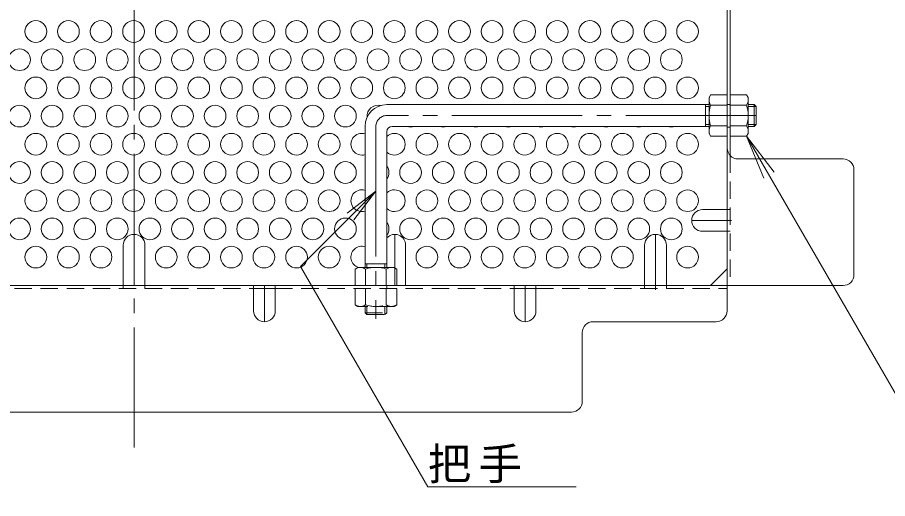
# Model space of a CAD drawing. Units: millimetres at full size, sheet at 1:4; details may follow other scales. Extents: x -913 to 825, y -789 to 748.
# Drawn here: x 304.7 to 545, y 268.3 to 401.3 of the extents above; entities that cross this region are included whole.
import ezdxf

# ---------------------------------------------------------------- set-up
doc = ezdxf.new("R2010")
doc.units = ezdxf.units.MM
doc.header["$LTSCALE"] = 4
for name, pattern in [('CHAIN1', [8, 5, -1, 1, -1]), ('CHAIN2', [12, 9, -1, 1, -1]), ('DASHED1', [1.8, 1.2, -0.6])]:
    doc.linetypes.add(name, pattern=pattern)
for name, color, linetype, lineweight in [('A-1', 3, 'Continuous', 9), ('A-5', 7, 'Continuous', 9), ('A-6', 2, 'Continuous', 9), ('A-7', 2, 'Continuous', 9), ('A-8', 2, 'Continuous', 9), ('A-9', 2, 'Continuous', 9)]:
    doc.layers.add(name, color=color, linetype=linetype, lineweight=lineweight)
doc.styles.add('ＭＳ ゴシック', font='')
doc.styles.get('ＭＳ ゴシック').set_extended_font_data('MS Gothic')

msp = doc.modelspace()

# ---------------------------------------------------------------- linework, layer by layer
at = {"layer": 'A-1'}
for p, q in [((495.698, 377.217), (406.698, 377.217)), ((494.698, 371.217), (494.698, 377.217)), ((494.698, 376.717), (495.698, 376.717)), ((508.198, 377.217), (506.498, 377.217)), ((506.498, 376.717), (508.698, 376.717)), ((508.198, 371.217), (508.198, 377.217)), ((508.198, 377.217), (508.698, 376.717)), ((508.698, 371.717), (508.698, 376.717)), ((400.698, 371.217), (400.698, 332.217)), ((495.698, 371.217), (408.198, 371.217)), ((494.698, 371.717), (495.698, 371.717)), ((506.498, 371.717), (508.698, 371.717)), ((508.198, 371.217), (506.498, 371.217)), ((508.198, 371.217), (508.698, 371.717)), ((406.698, 369.717), (406.698, 332.217)), ((400.698, 333.217), (406.698, 333.217)), ((401.198, 333.217), (401.198, 332.217)), ((406.198, 333.217), (406.198, 332.217))]:
    msp.add_line(p, q, dxfattribs=at)
at = {"layer": 'A-1', "linetype": 'CHAIN2'}
for p, q in [((508.698, 374.217), (406.698, 374.217)), ((403.698, 371.217), (403.698, 317.984))]:
    msp.add_line(p, q, dxfattribs=at)
at = {"layer": 'A-1', "linetype": 'DASHED1'}
for p, q in [((400.698, 319.717), (400.698, 321.417)), ((400.698, 319.717), (406.698, 319.717)), ((400.698, 319.717), (401.198, 319.217)), ((401.198, 321.417), (401.198, 319.217)), ((406.198, 321.417), (406.198, 319.217)), ((406.698, 319.717), (406.198, 319.217)), ((406.698, 319.717), (406.698, 321.417)), ((401.198, 319.217), (406.198, 319.217))]:
    msp.add_line(p, q, dxfattribs=at)
at = {"layer": 'A-1'}
for centre, radius in [((406.698, 371.217), 6), ((408.198, 369.717), 1.5)]:
    msp.add_arc(centre, radius, 90, 180, dxfattribs=at)
at = {"layer": 'A-1', "linetype": 'CHAIN2'}
msp.add_arc((406.698, 371.217), 3, 90, 180, dxfattribs=at)
at = {"layer": 'A-5'}
for p, q in [((506.065, 368.467), (563.882, 268.323)), ((506.065, 368.467), (510.848, 356.918)), ((506.065, 368.467), (513.674, 358.549)), ((403.698, 353.277), (395.764, 347.19)), ((418.025, 271.573), (382.875, 332.455)), ((459.025, 271.573), (418.025, 271.573))]:
    msp.add_line(p, q, dxfattribs=at)
msp.add_lwpolyline([(382.875, 332.455), (403.698, 353.277), (397.61, 345.344)], dxfattribs=at)
at = {"layer": 'A-6'}
for centre in [(309.779, 397.436), (318.779, 397.436), (327.779, 397.436), (336.779, 397.436), (345.779, 397.436), (354.779, 397.436), (363.779, 397.436), (372.779, 397.436), (381.779, 397.436), (390.779, 397.436), (399.779, 397.436), (408.779, 397.436), (417.779, 397.436), (426.779, 397.436), (435.779, 397.436), (444.779, 397.436), (453.779, 397.436), (462.779, 397.436), (471.779, 397.436), (480.779, 397.436), (489.779, 397.436), (305.279, 389.642), (314.279, 389.642), (323.279, 389.642), (332.279, 389.642), (341.279, 389.642), (350.279, 389.642), (359.279, 389.642), (368.279, 389.642), (377.279, 389.642), (386.279, 389.642), (395.279, 389.642), (404.279, 389.642), (413.279, 389.642), (422.279, 389.642), (431.279, 389.642), (440.279, 389.642), (449.279, 389.642), (458.279, 389.642), (467.279, 389.642), (476.279, 389.642), (485.279, 389.642), (309.779, 381.848), (318.779, 381.848), (327.779, 381.848), (336.779, 381.848), (345.779, 381.848), (354.779, 381.848), (363.779, 381.848), (372.779, 381.848), (381.779, 381.848), (390.779, 381.848), (399.779, 381.848), (408.779, 381.848), (417.779, 381.848), (426.779, 381.848), (435.779, 381.848), (444.779, 381.848), (453.779, 381.848), (462.779, 381.848), (471.779, 381.848), (480.779, 381.848), (489.779, 381.848), (305.279, 374.054), (314.279, 374.054), (323.279, 374.054), (332.279, 374.054), (341.279, 374.054), (350.279, 374.054), (359.279, 374.054), (368.279, 374.054), (377.279, 374.054), (386.279, 374.054), (395.279, 374.054), (309.779, 366.26), (318.779, 366.26), (327.779, 366.26), (336.779, 366.26), (345.779, 366.26), (354.779, 366.26), (363.779, 366.26), (372.779, 366.26), (381.779, 366.26), (390.779, 366.26), (417.779, 366.26), (426.779, 366.26), (435.779, 366.26), (444.779, 366.26), (453.779, 366.26), (462.779, 366.26), (471.779, 366.26), (480.779, 366.26), (489.779, 366.26), (305.279, 358.465), (314.279, 358.465), (323.279, 358.465), (332.279, 358.465), (341.279, 358.465), (350.279, 358.465), (359.279, 358.465), (368.279, 358.465), (377.279, 358.465), (386.279, 358.465), (395.279, 358.465), (413.279, 358.465), (422.279, 358.465), (431.279, 358.465), (440.279, 358.465), (449.279, 358.465), (458.279, 358.465), (467.279, 358.465), (476.279, 358.465), (485.279, 358.465), (309.779, 350.671), (318.779, 350.671), (327.779, 350.671), (336.779, 350.671), (345.779, 350.671), (354.779, 350.671), (363.779, 350.671), (372.779, 350.671), (381.779, 350.671), (390.779, 350.671), (417.779, 350.671), (426.779, 350.671), (435.779, 350.671), (444.779, 350.671), (453.779, 350.671), (462.779, 350.671), (471.779, 350.671), (480.779, 350.671), (489.779, 350.671), (305.279, 342.877), (314.279, 342.877), (323.279, 342.877), (332.279, 342.877), (341.279, 342.877), (350.279, 342.877), (359.279, 342.877), (368.279, 342.877), (377.279, 342.877), (386.279, 342.877), (395.279, 342.877), (413.279, 342.877), (422.279, 342.877), (431.279, 342.877), (440.279, 342.877), (449.279, 342.877), (458.279, 342.877), (467.279, 342.877), (476.279, 342.877), (485.279, 342.877), (309.779, 335.083), (318.779, 335.083), (327.779, 335.083), (345.779, 335.083), (354.779, 335.083), (363.779, 335.083), (372.779, 335.083), (381.779, 335.083), (390.779, 335.083), (417.779, 335.083), (426.779, 335.083), (435.779, 335.083), (444.779, 335.083), (453.779, 335.083), (462.779, 335.083), (471.779, 335.083), (489.779, 335.083)]:
    msp.add_circle(centre, 3, dxfattribs=at)
for centre, start, end in [((404.279, 374.054), 76.29677, 184.60938), ((413.279, 374.054), 251.02858, 288.97142), ((422.279, 374.054), 251.02858, 288.97142), ((431.279, 374.054), 251.02858, 288.97142), ((440.279, 374.054), 251.02858, 288.97142), ((449.279, 374.054), 251.02858, 288.97142), ((458.279, 374.054), 251.02858, 288.97142), ((467.279, 374.054), 251.02858, 288.97142), ((476.279, 374.054), 251.02858, 288.97142), ((485.279, 374.054), 251.02858, 288.97142), ((399.779, 366.26), 72.16065, 287.83935), ((408.779, 366.26), 226.0802, 133.9198), ((404.279, 358.465), 323.74076, 36.25924), ((399.779, 350.671), 72.16065, 287.83935), ((408.779, 350.671), 226.0802, 133.9198), ((404.279, 342.877), 323.74076, 36.25924), ((399.779, 335.083), 72.16065, 252.80416)]:
    msp.add_arc(centre, 3, start, end, dxfattribs=at)
at = {"layer": 'A-7', "linetype": 'CHAIN2'}
msp.add_line((336.898, 699.617), (336.898, 282.424), dxfattribs=at)
at = {"layer": 'A-7'}
for p, q in [((500.698, 320.217), (500.698, 661.824)), ((501.498, 363.178), (501.498, 472.559)), ((532.701, 362.218), (503.698, 362.218)), ((535.701, 330.217), (535.701, 359.218)), ((496.086, 327.217), (500.698, 331.829)), ((141.094, 327.217), (532.701, 327.217)), ((375.898, 326.417), (369.898, 326.417)), ((447.898, 326.417), (441.898, 326.417)), ((463.697, 317.217), (497.698, 317.217)), ((460.697, 295.217), (460.697, 314.217)), ((216.099, 292.217), (457.697, 292.217))]:
    msp.add_line(p, q, dxfattribs=at)
at = {"layer": 'A-7', "linetype": 'DASHED1'}
for p, q in [((501.498, 377.217), (500.698, 377.217)), ((501.498, 371.017), (500.698, 371.017)), ((501.498, 363.178), (501.498, 327.212)), ((500.698, 348.21), (501.498, 348.21)), ((500.698, 342.21), (501.498, 342.21)), ((333.898, 327.217), (333.898, 326.417)), ((339.898, 327.217), (339.898, 326.417)), ((406.698, 327.217), (406.698, 326.417)), ((477.898, 327.217), (477.898, 326.417)), ((483.898, 327.217), (483.898, 326.417)), ((303.898, 326.417), (369.898, 326.417)), ((375.898, 326.417), (441.898, 326.417)), ((447.898, 326.417), (500.698, 326.417))]:
    msp.add_line(p, q, dxfattribs=at)
at = {"layer": 'A-7'}
for centre, start, end in [((503.698, 365.218), 180, 270), ((532.701, 359.218), 0, 90), ((532.701, 330.217), 270, 0), ((497.698, 320.217), 270, 0), ((463.697, 314.217), 90, 180), ((457.697, 295.217), 270, 0)]:
    msp.add_arc(centre, 3, start, end, dxfattribs=at)
at = {"layer": 'A-8'}
for p, q in [((493.898, 348.21), (500.698, 348.21)), ((493.898, 342.21), (500.698, 342.21)), ((333.898, 338.367), (333.898, 327.217)), ((339.898, 338.367), (339.898, 327.217)), ((411.898, 338.367), (411.898, 327.217)), ((477.898, 338.367), (477.898, 327.217)), ((483.898, 338.367), (483.898, 327.217)), ((369.898, 320.217), (369.898, 327.217)), ((375.898, 320.217), (375.898, 327.217)), ((441.898, 320.217), (441.898, 327.217)), ((447.898, 320.217), (447.898, 327.217))]:
    msp.add_line(p, q, dxfattribs=at)
at = {"layer": 'A-8', "linetype": 'CHAIN1'}
for p, q in [((501.898, 345.21), (490.898, 345.21)), ((336.898, 327.217), (336.898, 341.367)), ((408.898, 327.217), (408.898, 341.367)), ((480.898, 326.017), (480.898, 341.367)), ((372.898, 327.217), (372.898, 317.217)), ((444.898, 327.217), (444.898, 317.217))]:
    msp.add_line(p, q, dxfattribs=at)
at = {"layer": 'A-8'}
for centre, start, end in [((493.898, 345.21), 90, 270), ((336.898, 338.367), 0, 180), ((408.898, 338.367), 0, 137.16657), ((480.898, 338.367), 0, 180), ((372.898, 320.217), 180, 0), ((444.898, 320.217), 180, 0)]:
    msp.add_arc(centre, 3, start, end, dxfattribs=at)
at = {"layer": 'A-9'}
for p, q in [((495.698, 379.217), (496.131, 379.967)), ((500.698, 379.967), (496.131, 379.967)), ((500.698, 368.467), (500.698, 379.967)), ((501.498, 368.467), (501.498, 379.967)), ((501.498, 379.967), (506.065, 379.967)), ((506.498, 379.217), (506.065, 379.967)), ((495.698, 369.217), (495.698, 379.217)), ((506.498, 369.217), (506.498, 379.217)), ((496.131, 377.08), (500.698, 377.08)), ((506.065, 377.08), (501.498, 377.08)), ((496.131, 371.353), (500.698, 371.353)), ((506.065, 371.353), (501.498, 371.353)), ((495.698, 369.217), (496.131, 368.467)), ((500.698, 368.467), (496.131, 368.467)), ((501.498, 368.467), (506.065, 368.467)), ((506.498, 369.217), (506.065, 368.467)), ((398.698, 332.217), (397.948, 331.784)), ((397.948, 327.217), (397.948, 331.784)), ((398.698, 332.217), (408.698, 332.217)), ((400.835, 331.784), (400.835, 327.217)), ((406.561, 331.784), (406.561, 327.217)), ((408.698, 332.217), (409.448, 331.784)), ((409.448, 327.217), (409.448, 331.784)), ((397.948, 327.217), (409.448, 327.217))]:
    msp.add_line(p, q, dxfattribs=at)
at = {"layer": 'A-9', "linetype": 'DASHED1'}
for p, q in [((409.448, 326.417), (397.948, 326.417)), ((397.948, 326.417), (397.948, 321.85)), ((400.835, 321.85), (400.835, 326.417)), ((406.561, 321.85), (406.561, 326.417)), ((409.448, 326.417), (409.448, 321.85)), ((398.698, 321.417), (397.948, 321.85)), ((408.698, 321.417), (398.698, 321.417)), ((408.698, 321.417), (409.448, 321.85))]:
    msp.add_line(p, q, dxfattribs=at)
at = {"layer": 'A-9'}
for centre, radius, start, end in [((498.98, 378.322), 3.29, 149.99998, 176.07924), ((503.216, 378.322), 3.29, 3.92076, 30.00002), ((498.433, 378.557), 2.735, 180.2103, 212.68507), ((503.763, 378.557), 2.735, 327.31493, 359.7897), ((505.381, 374.217), 9.683, 162.79973, 197.20026), ((496.815, 374.217), 9.683, 342.79974, 17.20027), ((498.433, 369.877), 2.735, 147.31491, 179.78969), ((503.763, 369.877), 2.735, 0.21031, 32.68509), ((498.98, 370.112), 3.29, 183.92075, 210), ((503.216, 370.112), 3.29, 330, 356.07925), ((399.593, 328.935), 3.29, 93.92075, 120), ((399.358, 329.482), 2.735, 57.31491, 89.78969), ((403.698, 322.534), 9.683, 72.79973, 107.20026), ((408.038, 329.482), 2.735, 90.2103, 122.68507), ((407.803, 328.935), 3.29, 59.99998, 86.07924)]:
    msp.add_arc(centre, radius, start, end, dxfattribs=at)
at = {"layer": 'A-9', "linetype": 'DASHED1'}
for centre, radius, start, end in [((399.593, 324.699), 3.29, 239.99998, 266.07924), ((399.358, 324.152), 2.735, 270.2103, 302.68507), ((403.698, 331.099), 9.683, 252.79973, 287.20026), ((408.038, 324.152), 2.735, 237.31491, 269.78969), ((407.803, 324.699), 3.29, 273.92075, 300)]:
    msp.add_arc(centre, radius, start, end, dxfattribs=at)

# ---------------------------------------------------------------- texts
at = {"layer": 'A-5', "insert": (418.025, 272.561), "char_height": 8.798, "attachment_point": 7, "style": 'ＭＳ ゴシック'}
msp.add_mtext('\\T1.17;把手', dxfattribs=at)

doc.saveas('drawing.dxf')
